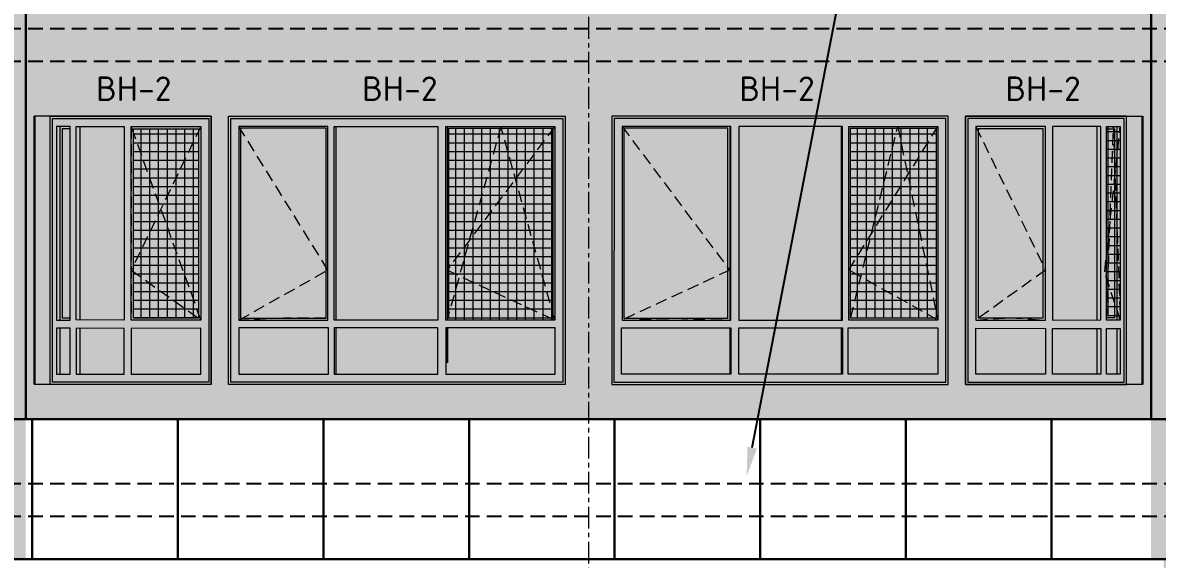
# Model space of a CAD drawing. Header units: millimetres. Extents: x -136099598 to 9192475, y 0 to 347021.
# Drawn here: x -320442 to -310702, y 291854 to 296454 of the extents above; entities that cross this region are included whole.
import ezdxf
from ezdxf import colors
from ezdxf.entities.mleader import LeaderData, LeaderLine
from ezdxf.math import Vec2, Vec3

# ---------------------------------------------------------------- set-up
doc = ezdxf.new("R2010")
doc.units = ezdxf.units.MM
doc.header["$MEASUREMENT"] = 0
for name, pattern in [('01_base$0$DASHED2', [0.375, 0.25, -0.125]), ('ADSK_Штриховая_ш2 п1', [3, 2, -1]), ('CENTER', [2, 1.25, -0.25, 0.25, -0.25])]:
    doc.linetypes.add(name, pattern=pattern)
doc.layers.get('0').update_dxf_attribs({"color": 250, "lineweight": 9})
doc.layers.get('Defpoints').update_dxf_attribs({"color": 8})
for name, color, linetype, lineweight, true_color in [('!_Окно_00_Штрих_Стекло', 7, 'Continuous', 0, 0x737373), ('RAL 000 80 00', 7, 'Continuous', 0, 0xb9b8b6), ('RAL 7016', 7, 'Continuous', 0, 0x383e42), ('RAL 90 10', 7, 'Continuous', 0, 0xf1ece1)]:
    doc.layers.add(name, color=color, linetype=linetype, lineweight=lineweight, true_color=true_color)
for name, color, linetype, lineweight in [('_0', 250, 'Continuous', 9), ('Подвал', 250, 'ADSK_Штриховая_ш2 п1', 30), ('СТЕНЫ кирпич ЛИДЕР', 250, 'Continuous', 15), ('Фасад_тонкие', 7, 'Continuous', 5)]:
    doc.layers.add(name, color=color, linetype=linetype, lineweight=lineweight)
for name, color, linetype in [('PDF _0', 7, 'Continuous'), ('PDF _PDF _0', 7, 'Continuous'), ('PDF _Текст', 7, 'Continuous')]:
    doc.layers.add(name, color=color, linetype=linetype)
doc.layers.add('АР-Выноски', color=5, linetype='Continuous', lineweight=5, plot=False)
doc.styles.add('ICOCPEUR', font='isocpeur.ttf')
doc.styles.add('ISOCPEUR', font='isocpeur.ttf', dxfattribs={"width": 0.7})
doc.styles.add('PDF ISOCPEUR', font='isocpeur.ttf')
doc.styles.add('Архитектурный', font='isocpeur.ttf', dxfattribs={"width": 0.7})
doc.dimstyles.new('R_100', dxfattribs={"dimtxt": 270, "dimasz": 120, "dimexe": 100, "dimexo": 100, "dimgap": 80, "dimtad": 1, "dimdec": 0, "dimrnd": 5, "dimzin": 0, "dimdsep": 46, "dimtxsty": 'ISOCPEUR', "dimblk": 'ARCHTICK', "dimcen": 100, "dimdle": 100, "dimclrd": 256, "dimclre": 256, "dimclrt": 256, "dimadec": 0, "dimazin": 0, "dimtfac": 2, "dimtdec": 0, "dimtofl": 0, "dimtmove": 1, "dimatfit": 3, "dimfxl": 1, "dimtvp": 3, "dimtfill": 1, "dimtolj": 1, "dimtzin": 0, "dimarcsym": 0})

# ---------------------------------------------------------------- blocks, each defined once
blk = doc.blocks.new('A$C6c77a45f')
at = {"layer": '!_Окно_00_Штрих_Стекло'}
h = blk.add_hatch(color=256, dxfattribs=at)
h.dxf.hatch_style = 1
h.set_gradient(color1=(70, 92, 124), color2=(219, 225, 235), name='CURVED')
h.paths.add_polyline_path([(473.7, 63.3), (1689.1, 63.3), (1689.1, 2185.8), (479.1, 2185.2)])
h = blk.add_hatch(color=256, dxfattribs=at)
h.dxf.hatch_style = 1
h.set_gradient(color1=(70, 92, 124), color2=(219, 225, 235), name='CURVED')
h.paths.add_polyline_path([(2015, 63.3), (4725.9, 63.8), (4725.9, 2186.4), (2015, 2185.8)])
at = {"layer": 'PDF _PDF _0', "lineweight": 0, "true_color": 0x636466}
h = blk.add_hatch(dxfattribs=at)
h.set_pattern_fill('ANSI37', color=251, scale=600, angle=135)
h.paths.add_polyline_path([(1669.1, 546.1), (1669.1, 2165.8), (1111, 2165.3), (1111, 545.6)])
h = blk.add_hatch(dxfattribs=at)
h.set_pattern_fill('ANSI37', color=251, scale=600, angle=135)
h.paths.add_polyline_path([(4710.9, 526), (4710.9, 2169.9), (3809.3, 2170.1), (3816.6, 526.4)])
at = {"layer": 'RAL 7016'}
h = blk.add_hatch(color=256, dxfattribs=at)
h.dxf.hatch_style = 1
h.paths.add_polyline_path([(1778, 2275.8), (395.8, 2275.8), (395.8, -25), (1778, -25)])
h.paths.add_polyline_path([(567.5, 2165.5), (567.4, 546.4), (499.1, 546.6), (499.2, 2165.8)], flags=16)
h.paths.add_polyline_path([(649, 2185.7), (1031.5, 2182.8), (1031.7, 525.6), (649.3, 527)], flags=16)
h.paths.add_polyline_path([(1111, 2165.3), (1669.1, 2165.8), (1669.1, 547), (1111, 544.6)], flags=16)
h.paths.add_polyline_path([(1031.6, 455.1), (1031.5, 62.8), (479.1, 63.3), (479.2, 455.6)], flags=16)
h.paths.add_polyline_path([(1091, 455), (1689.1, 455.5), (1689.1, 63.3), (1091, 62.8)], flags=16)
h = blk.add_hatch(color=256, dxfattribs=at)
h.dxf.hatch_style = 1
h.paths.add_polyline_path([(4814.8, 2275.8), (1926.6, 2275.8), (1926.6, -25), (4814.8, -25)])
h.paths.add_polyline_path([(2764.3, 2171.1), (2764.2, 541.4), (2029.9, 541.7), (2030, 2171.5)], flags=16)
h.paths.add_polyline_path([(2845.7, 2185.7), (3722.1, 2185.8), (3722.1, 526.2), (2846, 526.1)], flags=16)
h.paths.add_polyline_path([(3816.6, 2171.4), (4710.9, 2170.8), (4710.9, 525.9), (3816.6, 526.5)], flags=16)
h.paths.add_polyline_path([(2784.3, 410.6), (2784.3, 63.3), (2015, 63.4), (2015, 410.6)], flags=16)
h.paths.add_polyline_path([(2845.9, 458.3), (4730.9, 462.8), (4730.9, 63.4), (2845.9, 63.3)], flags=16)
h = blk.add_hatch(color=256, dxfattribs=at)
h.dxf.hatch_style = 1
h.paths.add_polyline_path([(567.4, 63.3), (649.1, 63.3), (651.8, 455), (567.4, 454.9)])
h = blk.add_hatch(color=256, dxfattribs=at)
h.dxf.hatch_style = 1
h.paths.add_polyline_path([(3722.1, 63.4), (3801.5, 63.2), (3801.5, 461), (3722.1, 461)])
at = {"ltscale": 150}
blk.add_line((3801.5, 460.6), (3801.5, 63.3), dxfattribs=at)
at = {"layer": 'PDF _0', "linetype": 'ADSK_Штриховая_ш2 п1', "lineweight": 0, "ltscale": 50}
for points in [[(1689.1, 2185.8), (1091, 954.9), (1689.1, 526.1), (1091, 2185.3), (1091, 525.6)], [(2764.3, 541.4), (2397.1, 541.5), (2015, 526.2), (2779.3, 954.9), (2015, 2185.8)], [(4725.9, 2185.8), (3801.5, 954.9), (4725.9, 526.2), (4264.6, 2185.8), (3801.5, 526.2)]]:
    blk.add_lwpolyline(points, dxfattribs=at)
at = {"layer": 'PDF _PDF _0', "lineweight": 0}
blk.add_line((3801.5, 2185.8), (3801.5, 526.2), dxfattribs=at)
for points in [[(1778, -25), (395.8, -25), (395.8, 2275.8), (1778, 2275.8)], [(1758, -5), (415.8, -5), (415.8, 2255.8), (1758, 2255.8)], [(4814.8, -25), (1926.6, -25), (1926.6, 2275.8), (4814.8, 2275.8)], [(4794.8, -5), (1946.6, -5), (1946.6, 2255.8), (4794.8, 2255.8)], [(449.1, 526.1), (567.4, 526.1), (567.4, 2185.8), (449.1, 2185.8)], [(499.1, 546.6), (567.4, 546.4), (567.4, 2165.5), (499.1, 2165.8)], [(1031.5, 525.6), (616.9, 527.2), (616.9, 2186.9), (1031.5, 2185.3)], [(1689.1, 526.1), (1091, 525.6), (1091, 2185.3), (1689.1, 2185.8)], [(1669.1, 546.1), (1111, 545.6), (1111, 2165.3), (1669.1, 2165.8)], [(2015, 526.2), (2779.3, 526.1), (2779.3, 2185.7), (2015, 2185.8)], [(2030, 541.7), (2764.3, 541.4), (2764.3, 2170.4), (2030, 2170.8)], [(3722.1, 526.2), (2833.7, 526.1), (2833.7, 2185.7), (3722.1, 2185.8)], [(4725.9, 526.2), (3791.6, 526.2), (3791.6, 2185.8), (4725.9, 2185.8)], [(4710.9, 541.2), (3816.6, 541.2), (3816.6, 2170.8), (4710.9, 2170.8)], [(449.1, 63.3), (567.4, 63.3), (567.4, 455.5), (449.1, 455.5)], [(616.9, 63.3), (1031.5, 62.8), (1031.5, 455), (616.9, 455.5)], [(1091, 62.8), (1689.1, 63.3), (1689.1, 455.5), (1091, 455)], [(2015, 63.3), (2784.3, 63.2), (2784.3, 460.5), (2015, 460.6)], [(2833.7, 63.2), (3722.1, 63.3), (3722.1, 460.6), (2833.7, 460.5)], [(3791.6, 63.3), (4730.9, 63.3), (4730.9, 460.6), (3791.6, 460.6)]]:
    blk.add_lwpolyline(points, close=True, dxfattribs=at)
for points in [[(479.1, 2185.8), (479.1, 526.1)], [(649.1, 2186.7), (649.1, 526.1)], [(2845.7, 2185.7), (2845.9, 526.1)], [(479.1, 455.5), (479.1, 63.3)], [(479.1, 455.5), (479.1, 63.3)], [(649.1, 455.5), (649.1, 63.3)], [(2015, 460.6), (2015, 63.3)], [(2845.9, 460.5), (2845.9, 63.2)]]:
    blk.add_lwpolyline(points, dxfattribs=at)
at = {"layer": 'PDF _Текст', "lineweight": 0, "char_height": 209.99, "attachment_point": 7, "style": 'PDF ISOCPEUR'}
for insert in [(788.2, 2405), (3072, 2405)]:
    blk.add_mtext('ВН-2', dxfattribs=dict(at, insert=insert))
blk = doc.blocks.new('A$C9eb0096f')
at = {"layer": '!_Окно_00_Штрих_Стекло'}
h = blk.add_hatch(color=256, dxfattribs=at)
h.dxf.hatch_style = 1
h.set_gradient(color1=(70, 92, 124), color2=(219, 225, 235), name='CURVED')
h.paths.add_polyline_path([(2799.8, 88.2), (88.9, 88.8), (89, 2211.3), (2799.9, 2210.7)])
h = blk.add_hatch(color=256, dxfattribs=at)
h.dxf.hatch_style = 1
h.set_gradient(color1=(70, 92, 124), color2=(219, 225, 235), name='CURVED')
h.paths.add_polyline_path([(4341.1, 88.1), (3125.7, 88.1), (3125.8, 2210.7), (4335.8, 2210)])
at = {"layer": 'PDF _PDF _0', "lineweight": 0, "true_color": 0x636466}
h = blk.add_hatch(dxfattribs=at)
h.set_pattern_fill('ANSI37', color=251, scale=600, angle=135)
h.paths.add_polyline_path([(2050.5, 566.5), (2050.6, 2195.3), (2784.9, 2193.9), (2784.8, 566.3)])
h = blk.add_hatch(dxfattribs=at)
h.set_pattern_fill('ANSI37', color=251, scale=600, angle=135)
h.set_pattern_definition([(180, (1101.695, 19.95), (-7e-15, -75), []), (270, (1101.695, 19.95), (75, -1e-14), [])])
h.paths.add_polyline_path([(4247.4, 590.9), (4247.5, 2210.6), (4365.8, 2210), (4365.7, 590.3)])
at = {"layer": 'RAL 7016'}
h = blk.add_hatch(color=256, dxfattribs=at)
h.dxf.hatch_style = 1
h.paths.add_polyline_path([(0.1, 2300.8), (2888.3, 2300.7), (2888.2, -0.1), (0, 0)])
h.paths.add_polyline_path([(2050.6, 2196), (2050.6, 566.3), (2784.9, 566.6), (2784.9, 2196.4)], flags=16)
h.paths.add_polyline_path([(1969.2, 2210.6), (1092.8, 2210.7), (1092.7, 551.1), (1968.9, 551)], flags=16)
h.paths.add_polyline_path([(998.3, 2196.3), (104, 2195.8), (103.9, 550.9), (998.3, 551.4)], flags=16)
h.paths.add_polyline_path([(2030.6, 435.5), (2030.5, 88.2), (2799.8, 88.2), (2799.8, 435.5)], flags=16)
h.paths.add_polyline_path([(1968.9, 483.2), (83.9, 487.8), (83.9, 88.4), (1968.9, 88.2)], flags=16)
h = blk.add_hatch(color=256, dxfattribs=at)
h.dxf.hatch_style = 1
h.paths.add_polyline_path([(3036.9, 2300.7), (4419.1, 2300.6), (4419, -0.2), (3036.8, -0.1)])
h.paths.add_polyline_path([(4247.4, 2190.3), (4247.4, 571.2), (4315.7, 571.5), (4315.7, 2190.6)], flags=16)
h.paths.add_polyline_path([(4165.9, 2210.5), (3783.4, 2207.6), (3783.1, 550.4), (4165.5, 551.8)], flags=16)
h.paths.add_polyline_path([(3703.9, 2190.1), (3145.8, 2190.7), (3145.7, 571.9), (3703.8, 569.4)], flags=16)
h.paths.add_polyline_path([(3783.2, 479.9), (3783.3, 87.6), (4335.7, 88.1), (4335.6, 480.4)], flags=16)
h.paths.add_polyline_path([(3723.8, 479.8), (3125.7, 480.4), (3125.7, 88.2), (3723.8, 87.6)], flags=16)
h = blk.add_hatch(color=256, dxfattribs=at)
h.dxf.hatch_style = 1
h.paths.add_polyline_path([(1092.7, 88.4), (1013.3, 88.2), (1013.3, 485.9), (1092.7, 485.9)])
h = blk.add_hatch(color=256, dxfattribs=at)
h.dxf.hatch_style = 1
h.paths.add_polyline_path([(4247.4, 88.1), (4165.7, 88.1), (4163, 479.8), (4247.4, 479.7)])
at = {"ltscale": 150}
blk.add_line((1013.3, 485.6), (1013.3, 88.3), dxfattribs=at)
at = {"layer": 'PDF _0', "linetype": 'ADSK_Штриховая_ш2 п1', "lineweight": 0, "ltscale": 50}
for points in [[(89, 2210.8), (1013.4, 979.9), (88.9, 551.2), (551.1, 566.2), (1013.3, 551.1)], [(2050.6, 566.3), (2455, 2210.6), (2799.9, 551.1), (2035.6, 979.9), (2799.9, 2210.7)], [(3125.8, 2210.7), (3723.9, 979.8), (3125.7, 551), (3423.2, 570.7), (3723.8, 550.4)], [(4247.4, 550.9), (4306.6, 2210.6), (4365.7, 551), (4232.4, 964.5), (4365.8, 2210.6)]]:
    blk.add_lwpolyline(points, dxfattribs=at)
at = {"layer": 'PDF _PDF _0', "lineweight": 0}
blk.add_line((1013.4, 2210.7), (1013.3, 551.1), dxfattribs=at)
for points in [[(0, 0), (2888.2, -0.1), (2888.3, 2300.7), (0.1, 2300.8)], [(20, 20), (2868.2, 19.9), (2868.3, 2280.7), (20.1, 2280.8)], [(3036.8, -0.1), (4419, -0.2), (4419.1, 2300.6), (3036.9, 2300.7)], [(3056.8, 19.9), (4399, 19.8), (4399.1, 2280.6), (3056.9, 2280.7)], [(88.9, 551.2), (1023.3, 551.1), (1023.3, 2210.7), (89, 2210.8)], [(103.9, 566.2), (998.3, 566.1), (998.3, 2195.7), (104, 2195.8)], [(1092.7, 551.1), (1981.1, 551), (1981.2, 2210.6), (1092.8, 2210.7)], [(2799.9, 551.1), (2035.6, 551), (2035.6, 2210.6), (2799.9, 2210.7)], [(2784.9, 566.6), (2050.6, 566.3), (2050.6, 2195.3), (2784.9, 2195.7)], [(3125.7, 551), (3723.8, 550.4), (3723.9, 2210.1), (3125.8, 2210.7)], [(3145.7, 571), (3703.8, 570.4), (3703.9, 2190.1), (3145.8, 2190.7)], [(3783.3, 550.4), (4197.9, 552), (4198, 2211.7), (3783.4, 2210.1)], [(4365.7, 550.9), (4247.4, 550.9), (4247.5, 2210.6), (4365.8, 2210.6)], [(4315.7, 571.5), (4247.4, 571.2), (4247.5, 2190.3), (4315.8, 2190.6)], [(1023.2, 88.3), (83.9, 88.3), (83.9, 485.6), (1023.3, 485.6)], [(1981.1, 88.1), (1092.7, 88.3), (1092.7, 485.6), (1981.1, 485.4)], [(2799.8, 88.2), (2030.5, 88.1), (2030.6, 485.4), (2799.8, 485.5)], [(3723.8, 87.6), (3125.7, 88.2), (3125.7, 480.4), (3723.8, 479.8)], [(4197.9, 88.1), (3783.3, 87.6), (3783.3, 479.8), (4198, 480.3)], [(4365.7, 88.1), (4247.4, 88.1), (4247.4, 480.3), (4365.7, 480.3)]]:
    blk.add_lwpolyline(points, close=True, dxfattribs=at)
for points in [[(1969.2, 2210.6), (1968.9, 551)], [(4165.8, 2211.6), (4165.7, 550.9)], [(4335.8, 2210.6), (4335.7, 550.9)], [(1968.9, 485.4), (1968.9, 88.1)], [(2799.8, 485.5), (2799.8, 88.2)], [(4165.7, 480.3), (4165.7, 88.2)], [(4335.7, 480.3), (4335.7, 88.1)], [(4335.7, 480.3), (4335.7, 88.1)]]:
    blk.add_lwpolyline(points, dxfattribs=at)
at = {"layer": 'PDF _Текст', "lineweight": 0, "char_height": 209.99, "attachment_point": 9, "rotation": 359.99739, "style": 'PDF ISOCPEUR'}
for insert in [(1742.9, 2429.9), (4026.7, 2429.8)]:
    blk.add_mtext('ВН-2', dxfattribs=dict(at, insert=insert))
blk = doc.blocks.new('_ArchTick')
at = {"color": 0, "linetype": 'ByBlock', "const_width": 0.15}
blk.add_lwpolyline([(-0.5, -0.5), (0.5, 0.5)], dxfattribs=at)
blk = doc.blocks.new('*D543')
at = {"lineweight": -2, "ltscale": 100, "transparency": 16777216}
for p, q in [((-322916, 321716.8), (-323994.8, 321716.8)), ((-323919.8, 321791.8), (-323919.8, 318191.9)), ((-322916, 318266.9), (-323994.8, 318266.9))]:
    blk.add_line(p, q, dxfattribs=at)
at = {"layer": '_0', "lineweight": -2, "ltscale": 150, "transparency": 16777216}
for p, q in [((-73299.4, 163309), (-73299.4, 161910.8)), ((-73984, 163209), (-73199.4, 163209)), ((-74201.6, 162010.8), (-73199.4, 162010.8))]:
    blk.add_line(p, q, dxfattribs=at)
at = {"layer": 'Defpoints', "color": 0, "ltscale": 100, "transparency": 16777216}
for p in [(-322916, 321716.8), (-323919.8, 318266.9), (-322916, 318266.9)]:
    blk.add_point(p, dxfattribs=at)
at = {"layer": 'Defpoints', "color": 0, "ltscale": 150, "transparency": 16777216}
for p in [(-74084, 163209), (-74301.6, 162010.8), (-73299.4, 162010.8)]:
    blk.add_point(p, dxfattribs=at)
at = {"lineweight": -2, "ltscale": 100, "transparency": 16777216, "xscale": 75, "yscale": 75, "zscale": 75}
for p, rotation in [((-323919.8, 321716.8), 90), ((-323919.8, 318266.9), 270)]:
    blk.add_blockref('_ArchTick', p, dxfattribs=dict(at, rotation=rotation))
at = {"layer": '_0', "lineweight": -2, "ltscale": 150, "transparency": 16777216, "xscale": 120, "yscale": 120, "zscale": 120}
for p, rotation in [((-73299.4, 163209), 90), ((-73299.4, 162010.8), 270)]:
    blk.add_blockref('_ArchTick', p, dxfattribs=dict(at, rotation=rotation))
at = {"ltscale": 100, "transparency": 16777216, "insert": (-324034.8, 320066.9), "char_height": 150, "attachment_point": 5, "rotation": 90, "style": 'Архитектурный', "bg_fill": 3, "box_fill_scale": 1.25, "bg_fill_color": 256, "bg_fill_true_color": 13158600, "bg_fill_transparency": 0}
blk.add_mtext('\\A1;3450', dxfattribs=at)
at = {"layer": '_0', "ltscale": 150, "transparency": 16777216, "insert": (-73514.4, 162609.9), "char_height": 270, "attachment_point": 5, "rotation": 90, "style": 'ISOCPEUR', "bg_fill": 3, "box_fill_scale": 1.25, "bg_fill_color": 256, "bg_fill_true_color": 13158600, "bg_fill_transparency": 0}
blk.add_mtext('\\A1;1200', dxfattribs=at)
blk = doc.blocks.new('*D544')
at = {"lineweight": -2, "ltscale": 100, "transparency": 16777216}
for p, q in [((-311801.3, 318267), (-311801.3, 317656.2)), ((-312701.6, 317954.8), (-312701.6, 317656.2)), ((-312776.6, 317731.2), (-311726.3, 317731.2))]:
    blk.add_line(p, q, dxfattribs=at)
at = {"layer": '_0', "lineweight": -2, "ltscale": 150, "transparency": 16777216}
for p, q in [((-76485.4, 160910.8), (-76485.4, 159812.7)), ((-76419.6, 160810.8), (-76585.4, 160810.8)), ((-76419.7, 159912.7), (-76585.4, 159912.7))]:
    blk.add_line(p, q, dxfattribs=at)
at = {"layer": 'Defpoints', "color": 0, "ltscale": 100, "transparency": 16777216}
for p in [(-311801.3, 318267), (-312701.6, 317954.8), (-311801.3, 317731.2)]:
    blk.add_point(p, dxfattribs=at)
at = {"layer": 'Defpoints', "color": 0, "ltscale": 150, "transparency": 16777216}
for p in [(-76319.6, 160810.8, -1.4), (-76485.4, 159912.7), (-76319.7, 159912.7, -0.3)]:
    blk.add_point(p, dxfattribs=at)
at = {"lineweight": -2, "ltscale": 100, "transparency": 16777216, "xscale": 75, "yscale": 75, "zscale": 75, "rotation": 180}
blk.add_blockref('_ArchTick', (-312701.6, 317731.2), dxfattribs=at)
at = {"lineweight": -2, "ltscale": 100, "transparency": 16777216, "xscale": 75, "yscale": 75, "zscale": 75}
blk.add_blockref('_ArchTick', (-311801.3, 317731.2), dxfattribs=at)
at = {"layer": '_0', "lineweight": -2, "ltscale": 150, "transparency": 16777216, "xscale": 120, "yscale": 120, "zscale": 120}
for p, rotation in [((-76485.4, 160810.8), 90), ((-76485.4, 159912.7), 270)]:
    blk.add_blockref('_ArchTick', p, dxfattribs=dict(at, rotation=rotation))
at = {"ltscale": 100, "transparency": 16777216, "insert": (-312251.4, 317846.2), "char_height": 150, "attachment_point": 5, "style": 'Архитектурный', "bg_fill": 3, "box_fill_scale": 1.25, "bg_fill_color": 256, "bg_fill_true_color": 13158600, "bg_fill_transparency": 0}
blk.add_mtext('\\A1;900', dxfattribs=at)
at = {"layer": '_0', "ltscale": 150, "transparency": 16777216, "insert": (-76700.4, 160361.8), "char_height": 270, "attachment_point": 5, "rotation": 90, "style": 'ISOCPEUR', "bg_fill": 3, "box_fill_scale": 1.25, "bg_fill_color": 256, "bg_fill_true_color": 13158600, "bg_fill_transparency": 0}
blk.add_mtext('\\A1;900', dxfattribs=at)

msp = doc.modelspace()

# ---------------------------------------------------------------- hatches: boundary and pattern name
at = {"layer": 'RAL 000 80 00'}
h = msp.add_hatch(color=256, dxfattribs=at)
h.dxf.hatch_style = 1
h.paths.add_polyline_path([(-310755.7, 308453.6), (-320415.7, 308453.6), (-320416, 293053.6), (-310756, 293053.5)])
at = {"layer": 'RAL 90 10', "ltscale": 100, "transparency": 33554687}
h = msp.add_hatch(color=256, dxfattribs=at)
h.dxf.hatch_style = 1
h.paths.add_polyline_path([(-323814.1, 305933.6), (-323016.1, 305933.6), (-323016.1, 305135.4), (-323814.1, 305135.4)])
h.paths.add_polyline_path([(-324904.6, 301153.6), (-326216.1, 301153.6), (-326216.1, 303454.4), (-324904.6, 303454.4)])
h.paths.add_polyline_path([(-323806.3, 301153.6), (-323806.3, 303454.4), (-322494.8, 303454.4), (-322494.8, 301153.6)])
h.paths.add_polyline_path([(-328626.1, 297253.6), (-328626.1, 299554.4), (-327314.6, 299554.4), (-327314.6, 297253.6)])
h.paths.add_polyline_path([(-326216.1, 297253.6), (-326216.1, 299554.4), (-324904.6, 299554.4), (-324904.6, 297253.6)])
h.paths.add_polyline_path([(-323806.3, 297253.6), (-323806.3, 299554.4), (-322494.8, 299554.4), (-322494.8, 297253.6)])
h.paths.add_polyline_path([(-328626.1, 293353.6), (-328626.1, 295654.4), (-327314.6, 295654.4), (-327314.6, 293353.6)])
h.paths.add_polyline_path([(-326216.1, 293353.6), (-326216.1, 295654.4), (-324904.6, 295654.4), (-324904.6, 293353.6)])
h.paths.add_polyline_path([(-328626, 291604.4), (-327314.5, 291604.4), (-327314.5, 289303.6), (-328626, 289303.6)])
h.paths.add_polyline_path([(-326216, 289303.6), (-326216, 291604.4), (-324904.5, 291604.4), (-324904.5, 289303.6)])
h.paths.add_polyline_path([(-323806.3, 293353.6), (-323806.3, 295654.4), (-322494.8, 295654.4), (-322494.8, 293353.6)])
h.paths.add_polyline_path([(-323806.1, 289303.6), (-323806.1, 291604.4), (-322494.6, 291604.4), (-322494.6, 289303.6)])
h.paths.add_polyline_path([(-328624, 303454.4), (-327314.6, 303454.4), (-327314.6, 301153.6), (-328626.1, 301153.6), (-328626.1, 302337.2), (-328652, 288804.9), (-320519.4, 288804.9), (-320524.3, 291853.6), (-320416.1, 291853.9), (-320416.1, 308453.3), (-328614.5, 308453.9)])
h = msp.add_hatch(color=256, dxfattribs=at)
h.dxf.hatch_style = 1
h.paths.add_polyline_path([(-310755.4, 308453.5), (-302557, 308453.7), (-302554.1, 288805.4), (-310648.8, 288805.6), (-310647.8, 291853.4), (-310756.1, 291853.7)])
h = msp.add_hatch(color=256, dxfattribs=at)
h.dxf.hatch_style = 1
h.paths.add_polyline_path([(-320416.2, 293053.5), (-320415.7, 293053.5), (-320415.7, 307393.6), (-320415.7, 307393.6)])
at = {"layer": 'СТЕНЫ кирпич ЛИДЕР', "lineweight": 30, "ltscale": 100, "true_color": 0xf1ece1}
h = msp.add_hatch(dxfattribs=at)
h.set_pattern_fill('GRATE', color=254, scale=40000, angle=90)
h.set_pattern_definition([(90, (198387.5, 4000), (-1250, 8e-14), []), (180, (198387.5, 4000), (-6e-13, -5000), [])])
h.paths.add_polyline_path([(-308786.4, 293053.6), (-322385.7, 293053.6), (-322385.3, 291853.6), (-308785.9, 291853.6)])

# ---------------------------------------------------------------- linework, layer by layer
at = {"layer": 'Defpoints', "color": 6, "linetype": 'CENTER', "lineweight": 0, "ltscale": 150}
msp.add_line((-315585.7, 330404.4), (-315586.2, 286411), dxfattribs=at)
at = {"layer": 'Defpoints', "color": 2, "linetype": '01_base$0$DASHED2', "ltscale": 500}
for p, q in [((-349832, 296403.6), (-281617, 296403.6)), ((-349832, 296123.6), (-281617, 296123.6)), ((-349832, 292503.6), (-281617, 292503.6)), ((-349832, 292223.6), (-281617, 292223.6))]:
    msp.add_line(p, q, dxfattribs=at)
at = {"layer": 'PDF _PDF _0', "lineweight": 0}
for points in [[(-320342.3, 293353.6), (-318822.8, 293353.7), (-318822.8, 295654.3), (-320342.3, 295654.1)], [(-310829.2, 293353.3), (-312349.2, 293353.5), (-312349.1, 295654.1), (-310829, 295653.9)]]:
    msp.add_lwpolyline(points, close=True, dxfattribs=at)
at = {"layer": 'СТЕНЫ кирпич ЛИДЕР', "lineweight": 30, "ltscale": 100}
for points in [[(-320416.2, 293053.5), (-320415.7, 308453.6)], [(-310755.7, 293053.5), (-310755.7, 308453.6)]]:
    msp.add_lwpolyline(points, dxfattribs=at)
for points in [[(-320416, 293053.5), (-310756, 293053.5), (-310755.7, 308453.6), (-320415.7, 308453.6)], [(-322385.7, 293053.6), (-308786.4, 293053.5), (-308786.4, 291853.5), (-322385.7, 291853.6)]]:
    msp.add_lwpolyline(points, close=True, dxfattribs=at)
at = {"layer": 'Фасад_тонкие', "lineweight": 30}
for points in [[(-320341.4, 293353.6), (-320341.5, 295654.1)], [(-310829.2, 293353.3), (-310829.1, 295653.9)]]:
    msp.add_lwpolyline(points, dxfattribs=at)

# ---------------------------------------------------------------- block references
at = {"ltscale": 150}
msp.add_blockref('A$C9eb0096f', (-315386, 293353.4), dxfattribs=at)
at = {"layer": 'Подвал', "ltscale": 150}
msp.add_blockref('A$C6c77a45f', (-320600.8, 293378.4), dxfattribs=at)

# ---------------------------------------------------------------- leaders
at = {"layer": 'АР-Выноски'}
ml = msp.add_multileader_mtext('Standard', dxfattribs=at)
ml.set_content('\\A1;{\\W0.8;Отделка фриза козырька выполнена из \\A0;алюминиевых фасадных панелей в цвете RAL 9010\\A1; (НГ). Предусмотреть фриз со скруглением на углах. }', color=256, style='ICOCPEUR')
ml.set_leader_properties()
ml.build(insert=Vec2(0, 0))
ml.multileader.update_dxf_attribs({"text_left_attachment_type": 6, "text_right_attachment_type": 6, "dogleg_length": 100, "arrow_head_size": 250})
ctx = ml.context
ctx.base_point, ctx.char_height, ctx.arrow_head_size, ctx.landing_gap_size, ctx.plane_origin = Vec3(-310650.1, 310536.1), 250, 250, 25, Vec3(-305407.5, 284824.6)
ctx.left_attachment, ctx.right_attachment = 6, 6
notes = []
notes.append((ctx, [(1, (1, 1, 0), (-310750.1, 310536.1), (1, 0), 100, [(0, [(-314227.3, 292565.3)], 0, [])])]))
ctx.mtext.insert, ctx.mtext.width, ctx.mtext.defined_height, ctx.mtext.flow_direction = Vec3(-310625.1, 310861.1), 6696.285, 1411.4, 5
for ctx, leaders in notes:
    for number, flags, end, landing, length, lines in leaders:
        leader = LeaderData()
        leader.index, (leader.has_last_leader_line, leader.has_dogleg_vector, leader.attachment_direction) = number, flags
        leader.last_leader_point, leader.dogleg_vector, leader.dogleg_length = Vec3(end), Vec3(landing), length
        for number, points, colour, breaks in lines:
            line = LeaderLine()
            line.index, line.vertices, line.color, line.breaks = number, Vec3.list(points), colors.encode_raw_color(colour), breaks
            leader.lines.append(line)
        ctx.leaders.append(leader)

# ---------------------------------------------------------------- next in the draw order: dimensions: what is measured, and where the dimension line sits
at = {"layer": '_0', "ltscale": 150}
dim = msp.add_linear_dim(base=(-73299.4, 162010.8), p1=(-74084, 163209), p2=(-74301.6, 162010.8), angle=90, dimstyle='R_100', override={"dimpost": '\\X'}, dxfattribs=at)
dim.commit()
dim.dimension.update_dxf_attribs({"geometry": '*D543', "text_midpoint": (-73514.4, 162609.9)})

# ---------------------------------------------------------------- next in the draw order: dimensions: what is measured, and where the dimension line sits
dim = msp.add_linear_dim(base=(-76485.4, 159912.7), p1=(-76319.6, 160810.8, -1.4), p2=(-76319.7, 159912.7, -0.3), angle=90, dimstyle='R_100', override={"dimpost": '\\X'}, dxfattribs=at)
dim.commit()
dim.dimension.update_dxf_attribs({"geometry": '*D544', "text_midpoint": (-76700.4, 160361.8)})

doc.saveas('drawing.dxf')
